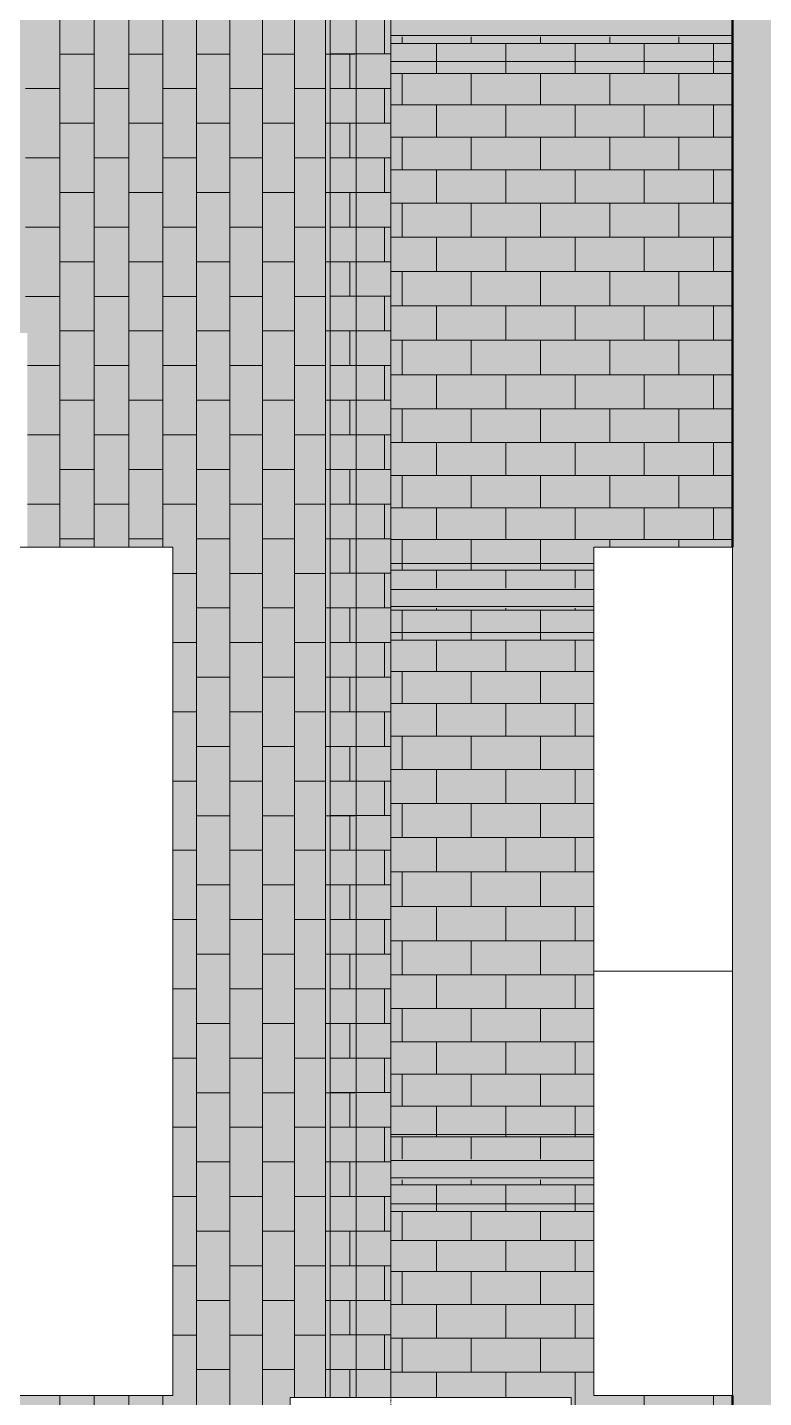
# Model space of a CAD drawing. Header units: inches. Extents: x -956 to 966, y -1111 to 895.
# Drawn here: x -386.8 to -301.7, y -525.6 to -367.3 of the extents above; entities that cross this region are included whole.
import ezdxf

# ---------------------------------------------------------------- set-up
doc = ezdxf.new("R2010")
doc.units = ezdxf.units.IN
doc.header["$MEASUREMENT"] = 0
doc.linetypes.add('Grid Line 1_4_', pattern=[0.4375, 0.25, -0.0625, 0.0625, -0.0625])
for name, color, linetype, lineweight in [('A-CLNG', 13, 'Continuous', 13), ('A-CLNG-PATT', 13, 'Continuous', 13), ('A-WALL-PATT', 111, 'Continuous', 13), ('I-FURN', 30, 'Continuous', 9), ('I-WALL', 2, 'Continuous', 13), ('S-GRID', 1, 'Continuous', 9)]:
    doc.layers.add(name, color=color, linetype=linetype, lineweight=lineweight)

# ---------------------------------------------------------------- blocks, each defined once
blk = doc.blocks.new('FP_1_25-7TH FLOOR TELECOM OVERHEAD ROUTING PLAN')
at = {"layer": 'A-CLNG-PATT', "color": 50}
for p, q in [((-383.09, -243.37), (-383.09, -427.37)), ((-379.11, -243.37), (-379.11, -427.37)), ((-375.13, -243.37), (-375.13, -427.37)), ((-371.19, -243.37), (-371.19, -427.37)), ((-367.28, -243.37), (-367.28, -536.62)), ((-363.43, -243.37), (-363.43, -536.62)), ((-359.65, -243.37), (-359.65, -536.62)), ((-355.96, -243.37), (-355.96, -525.62)), ((-352.38, -243.37), (-352.38, -525.62)), ((-379.11, -370.39), (-383.09, -370.39)), ((-371.19, -370.39), (-375.13, -370.39)), ((-363.43, -370.39), (-367.28, -370.39)), ((-355.96, -370.39), (-359.65, -370.39)), ((-351.82, -370.39), (-352.38, -370.39)), ((-348.97, -370.39), (-351.82, -370.39)), ((-383.09, -374.39), (-387.06, -374.39)), ((-375.13, -374.39), (-379.11, -374.39)), ((-367.28, -374.39), (-371.19, -374.39)), ((-359.65, -374.39), (-363.43, -374.39)), ((-352.38, -374.39), (-355.96, -374.39)), ((-379.11, -378.39), (-383.09, -378.39)), ((-371.19, -378.39), (-375.13, -378.39)), ((-363.43, -378.39), (-367.28, -378.39)), ((-355.96, -378.39), (-359.65, -378.39)), ((-351.82, -378.39), (-352.38, -378.39)), ((-348.97, -378.39), (-351.82, -378.39)), ((-383.09, -382.39), (-387.06, -382.39)), ((-375.13, -382.39), (-379.11, -382.39)), ((-367.28, -382.39), (-371.19, -382.39)), ((-359.65, -382.39), (-363.43, -382.39)), ((-352.38, -382.39), (-355.96, -382.39)), ((-379.11, -386.39), (-383.09, -386.39)), ((-371.19, -386.39), (-375.13, -386.39)), ((-363.43, -386.39), (-367.28, -386.39)), ((-355.96, -386.39), (-359.65, -386.39)), ((-351.82, -386.39), (-352.38, -386.39)), ((-348.97, -386.39), (-351.82, -386.39)), ((-383.09, -390.39), (-387.06, -390.39)), ((-375.13, -390.39), (-379.11, -390.39)), ((-367.28, -390.39), (-371.19, -390.39)), ((-359.65, -390.39), (-363.43, -390.39)), ((-352.38, -390.39), (-355.96, -390.39)), ((-379.11, -394.39), (-383.09, -394.39)), ((-371.19, -394.39), (-375.13, -394.39)), ((-363.43, -394.39), (-367.28, -394.39)), ((-355.96, -394.39), (-359.65, -394.39)), ((-351.82, -394.39), (-352.38, -394.39)), ((-348.97, -394.39), (-351.82, -394.39)), ((-383.09, -398.39), (-387.06, -398.39)), ((-375.13, -398.39), (-379.11, -398.39)), ((-367.28, -398.39), (-371.19, -398.39)), ((-359.65, -398.39), (-363.43, -398.39)), ((-352.38, -398.39), (-355.96, -398.39)), ((-379.11, -402.39), (-383.09, -402.39)), ((-371.19, -402.39), (-375.13, -402.39)), ((-363.43, -402.39), (-367.28, -402.39)), ((-355.96, -402.39), (-359.65, -402.39)), ((-351.82, -402.39), (-352.38, -402.39)), ((-348.97, -402.39), (-351.82, -402.39)), ((-383.09, -406.39), (-386.84, -406.39)), ((-375.13, -406.39), (-379.11, -406.39)), ((-367.28, -406.39), (-371.19, -406.39)), ((-359.65, -406.39), (-363.43, -406.39)), ((-352.38, -406.39), (-355.96, -406.39)), ((-379.11, -410.39), (-383.09, -410.39)), ((-371.19, -410.39), (-375.13, -410.39)), ((-363.43, -410.39), (-367.28, -410.39)), ((-355.96, -410.39), (-359.65, -410.39)), ((-351.82, -410.39), (-352.38, -410.39)), ((-348.97, -410.39), (-351.82, -410.39)), ((-383.09, -414.39), (-386.84, -414.39)), ((-375.13, -414.39), (-379.11, -414.39)), ((-367.28, -414.39), (-371.19, -414.39)), ((-359.65, -414.39), (-363.43, -414.39)), ((-352.38, -414.39), (-355.96, -414.39)), ((-379.11, -418.39), (-383.09, -418.39)), ((-371.19, -418.39), (-375.13, -418.39)), ((-363.43, -418.39), (-367.28, -418.39)), ((-355.96, -418.39), (-359.65, -418.39)), ((-351.82, -418.39), (-352.38, -418.39)), ((-348.97, -418.39), (-351.82, -418.39)), ((-383.09, -422.39), (-386.84, -422.39)), ((-375.13, -422.39), (-379.11, -422.39)), ((-367.28, -422.39), (-371.19, -422.39)), ((-359.65, -422.39), (-363.43, -422.39)), ((-352.38, -422.39), (-355.96, -422.39)), ((-379.11, -426.39), (-383.09, -426.39)), ((-371.19, -426.39), (-375.13, -426.39)), ((-363.43, -426.39), (-367.28, -426.39)), ((-355.96, -426.39), (-359.65, -426.39)), ((-351.82, -426.39), (-352.38, -426.39)), ((-348.97, -426.39), (-351.82, -426.39)), ((-367.28, -430.39), (-370.04, -430.39)), ((-359.65, -430.39), (-363.43, -430.39)), ((-352.38, -430.39), (-355.96, -430.39)), ((-363.43, -434.39), (-367.28, -434.39)), ((-355.96, -434.39), (-359.65, -434.39)), ((-351.82, -434.39), (-352.38, -434.39)), ((-348.97, -434.39), (-351.82, -434.39)), ((-367.28, -438.39), (-370.04, -438.39)), ((-359.65, -438.39), (-363.43, -438.39)), ((-352.38, -438.39), (-355.96, -438.39)), ((-363.43, -442.39), (-367.28, -442.39)), ((-355.96, -442.39), (-359.65, -442.39)), ((-351.82, -442.39), (-352.38, -442.39)), ((-348.97, -442.39), (-351.82, -442.39)), ((-367.28, -446.39), (-370.04, -446.39)), ((-359.65, -446.39), (-363.43, -446.39)), ((-352.38, -446.39), (-355.96, -446.39)), ((-363.43, -450.39), (-367.28, -450.39)), ((-355.96, -450.39), (-359.65, -450.39)), ((-351.82, -450.39), (-352.38, -450.39)), ((-348.97, -450.39), (-351.82, -450.39)), ((-367.28, -454.39), (-370.04, -454.39)), ((-359.65, -454.39), (-363.43, -454.39)), ((-352.38, -454.39), (-355.96, -454.39)), ((-363.43, -458.39), (-367.28, -458.39)), ((-355.96, -458.39), (-359.65, -458.39)), ((-351.82, -458.39), (-352.38, -458.39)), ((-348.97, -458.39), (-351.82, -458.39)), ((-367.28, -462.39), (-370.04, -462.39)), ((-359.65, -462.39), (-363.43, -462.39)), ((-352.38, -462.39), (-355.96, -462.39)), ((-363.43, -466.39), (-367.28, -466.39)), ((-355.96, -466.39), (-359.65, -466.39)), ((-351.82, -466.39), (-352.38, -466.39)), ((-348.97, -466.39), (-351.82, -466.39)), ((-367.28, -470.39), (-370.04, -470.39)), ((-359.65, -470.39), (-363.43, -470.39)), ((-352.38, -470.39), (-355.96, -470.39)), ((-363.43, -474.39), (-367.28, -474.39)), ((-355.96, -474.39), (-359.65, -474.39)), ((-351.82, -474.39), (-352.38, -474.39)), ((-348.97, -474.39), (-351.82, -474.39)), ((-367.28, -478.39), (-370.04, -478.39)), ((-359.65, -478.39), (-363.43, -478.39)), ((-352.38, -478.39), (-355.96, -478.39)), ((-363.43, -482.39), (-367.28, -482.39)), ((-355.96, -482.39), (-359.65, -482.39)), ((-351.82, -482.39), (-352.38, -482.39)), ((-348.97, -482.39), (-351.82, -482.39)), ((-367.28, -486.39), (-370.04, -486.39)), ((-359.65, -486.39), (-363.43, -486.39)), ((-352.38, -486.39), (-355.96, -486.39)), ((-363.43, -490.39), (-367.28, -490.39)), ((-355.96, -490.39), (-359.65, -490.39)), ((-351.82, -490.39), (-352.38, -490.39)), ((-348.97, -490.39), (-351.82, -490.39)), ((-367.28, -494.39), (-370.04, -494.39)), ((-359.65, -494.39), (-363.43, -494.39)), ((-352.38, -494.39), (-355.96, -494.39)), ((-363.43, -498.39), (-367.28, -498.39)), ((-355.96, -498.39), (-359.65, -498.39)), ((-351.82, -498.39), (-352.38, -498.39)), ((-348.97, -498.39), (-351.82, -498.39)), ((-367.28, -502.39), (-370.04, -502.39)), ((-359.65, -502.39), (-363.43, -502.39)), ((-352.38, -502.39), (-355.96, -502.39)), ((-363.43, -506.39), (-367.28, -506.39)), ((-355.96, -506.39), (-359.65, -506.39)), ((-351.82, -506.39), (-352.38, -506.39)), ((-348.97, -506.39), (-351.82, -506.39)), ((-367.28, -510.39), (-370.04, -510.39)), ((-359.65, -510.39), (-363.43, -510.39)), ((-352.38, -510.39), (-355.96, -510.39)), ((-363.43, -514.39), (-367.28, -514.39)), ((-355.96, -514.39), (-359.65, -514.39)), ((-351.82, -514.39), (-352.38, -514.39)), ((-348.97, -514.39), (-351.82, -514.39)), ((-367.28, -518.39), (-370.04, -518.39)), ((-359.65, -518.39), (-363.43, -518.39)), ((-352.38, -518.39), (-355.96, -518.39)), ((-363.43, -522.39), (-367.28, -522.39)), ((-355.96, -522.39), (-359.65, -522.39)), ((-351.82, -522.39), (-352.38, -522.39)), ((-348.97, -522.39), (-351.82, -522.39)), ((-383.09, -525.37), (-383.09, -536.62)), ((-379.11, -525.37), (-379.11, -536.62)), ((-375.13, -525.37), (-375.13, -536.62)), ((-371.19, -525.37), (-371.19, -536.62))]:
    blk.add_line(p, q, dxfattribs=at)
blk = doc.blocks.new('7th Floor Vault - 7th Floor Vault-2429340-7TH FLOOR TELECOM OVERHEAD ROUTING PLAN')
at = {"layer": 'A-CLNG-PATT'}
h = blk.add_hatch(dxfattribs=at)
h.set_pattern_fill('FP1_23', color=253, style=0, pattern_type=2)
h.set_pattern_definition([(0, (-205.549, -146.389), (0, -4), []), (270, (-205.549, -146.389), (-4, -4), [4, -4])])
h.paths.add_polyline_path([(-351.82, -536.62), (-349.48, -536.62), (-349.48, -529.87), (-351.82, -529.87)], flags=0)
h.paths.add_polyline_path([(-344.82, -525.62), (-344.82, -243.37), (-351.82, -243.37), (-351.82, -525.62), (-349.48, -525.62)], flags=0)
h.paths.add_polyline_path([(-351.82, -241.12), (-344.82, -241.12), (-344.82, -239.24), (-351.82, -239.24)], flags=0)
at = {"layer": 'A-CLNG', "color": 10, "lineweight": 9}
for p, q in [((-351.82, -525.62), (-351.82, -243.37)), ((-351.82, -525.62), (-351.82, -243.37)), ((-348.82, -243.37), (-348.82, -525.62)), ((-344.82, -525.62), (-344.82, -243.37)), ((-344.82, -368.24), (-344.82, -366.24)), ((-344.82, -371.24), (-344.82, -368.24)), ((-344.82, -429.24), (-344.82, -371.24)), ((-344.82, -432.24), (-344.82, -429.24)), ((-344.82, -434.24), (-344.82, -432.24)), ((-344.82, -437.24), (-344.82, -434.24)), ((-344.82, -495.24), (-344.82, -437.24)), ((-344.82, -498.24), (-344.82, -495.24)), ((-344.82, -500.24), (-344.82, -498.24)), ((-344.82, -503.24), (-344.82, -500.24)), ((-344.82, -525.62), (-344.82, -503.24))]:
    blk.add_line(p, q, dxfattribs=at)
blk.add_blockref('FP_1_25-7TH FLOOR TELECOM OVERHEAD ROUTING PLAN', (0, 0), dxfattribs=at)
blk = doc.blocks.new('FP_1_42-7TH FLOOR TELECOM OVERHEAD ROUTING PLAN')
at = {"layer": 'A-CLNG-PATT', "color": 50}
for p, q in [((-343.53, -368.4), (-343.53, -369.17)), ((-335.53, -368.4), (-335.53, -369.17)), ((-327.53, -368.4), (-327.53, -369.17)), ((-319.53, -368.4), (-319.53, -369.17)), ((-311.53, -368.4), (-311.53, -369.17)), ((-344.82, -369.17), (-305.35, -369.17)), ((-339.53, -369.17), (-339.53, -371.24)), ((-331.53, -369.17), (-331.53, -371.24)), ((-323.53, -369.17), (-323.53, -371.24)), ((-315.53, -369.17), (-315.53, -371.24)), ((-307.53, -369.17), (-307.53, -371.24)), ((-339.53, -371.24), (-339.53, -372.66)), ((-331.53, -371.24), (-331.53, -372.66)), ((-323.53, -371.24), (-323.53, -372.66)), ((-315.53, -371.24), (-315.53, -372.66)), ((-307.53, -371.24), (-307.53, -372.66)), ((-344.82, -372.66), (-305.35, -372.66)), ((-343.53, -372.66), (-343.53, -376.27)), ((-335.53, -372.66), (-335.53, -376.27)), ((-327.53, -372.66), (-327.53, -376.27)), ((-319.53, -372.66), (-319.53, -376.27)), ((-311.53, -372.66), (-311.53, -376.27)), ((-344.82, -376.27), (-305.35, -376.27)), ((-339.53, -376.27), (-339.53, -379.98)), ((-331.53, -376.27), (-331.53, -379.98)), ((-323.53, -376.27), (-323.53, -379.98)), ((-315.53, -376.27), (-315.53, -379.98)), ((-307.53, -376.27), (-307.53, -379.98)), ((-344.82, -379.98), (-305.35, -379.98)), ((-343.53, -379.98), (-343.53, -383.78)), ((-335.53, -379.98), (-335.53, -383.78)), ((-327.53, -379.98), (-327.53, -383.78)), ((-319.53, -379.98), (-319.53, -383.78)), ((-311.53, -379.98), (-311.53, -383.78)), ((-344.82, -383.78), (-305.35, -383.78)), ((-339.53, -383.78), (-339.53, -387.64)), ((-331.53, -383.78), (-331.53, -387.64)), ((-323.53, -383.78), (-323.53, -387.64)), ((-315.53, -383.78), (-315.53, -387.64)), ((-307.53, -383.78), (-307.53, -387.64)), ((-344.82, -387.64), (-305.35, -387.64)), ((-343.53, -387.64), (-343.53, -391.56)), ((-335.53, -387.64), (-335.53, -391.56)), ((-327.53, -387.64), (-327.53, -391.56)), ((-319.53, -387.64), (-319.53, -391.56)), ((-311.53, -387.64), (-311.53, -391.56)), ((-344.82, -391.56), (-305.35, -391.56)), ((-339.53, -391.56), (-339.53, -395.52)), ((-331.53, -391.56), (-331.53, -395.52)), ((-323.53, -391.56), (-323.53, -395.52)), ((-315.53, -391.56), (-315.53, -395.52)), ((-307.53, -391.56), (-307.53, -395.52)), ((-344.82, -395.52), (-305.35, -395.52)), ((-343.53, -395.52), (-343.53, -399.5)), ((-335.53, -395.52), (-335.53, -399.5)), ((-327.53, -395.52), (-327.53, -399.5)), ((-319.53, -395.52), (-319.53, -399.5)), ((-311.53, -395.52), (-311.53, -399.5)), ((-344.82, -399.5), (-305.35, -399.5)), ((-339.53, -399.5), (-339.53, -403.47)), ((-331.53, -399.5), (-331.53, -403.47)), ((-323.53, -399.5), (-323.53, -403.47)), ((-315.53, -399.5), (-315.53, -403.47)), ((-307.53, -399.5), (-307.53, -403.47)), ((-344.82, -403.47), (-305.35, -403.47)), ((-343.53, -403.47), (-343.53, -407.44)), ((-335.53, -403.47), (-335.53, -407.44)), ((-327.53, -403.47), (-327.53, -407.44)), ((-319.53, -403.47), (-319.53, -407.44)), ((-311.53, -403.47), (-311.53, -407.44)), ((-344.82, -407.44), (-305.35, -407.44)), ((-339.53, -407.44), (-339.53, -411.38)), ((-331.53, -407.44), (-331.53, -411.38)), ((-323.53, -407.44), (-323.53, -411.38)), ((-315.53, -407.44), (-315.53, -411.38)), ((-307.53, -407.44), (-307.53, -411.38)), ((-344.82, -411.38), (-305.35, -411.38)), ((-343.53, -411.38), (-343.53, -415.26)), ((-335.53, -411.38), (-335.53, -415.26)), ((-327.53, -411.38), (-327.53, -415.26)), ((-319.53, -411.38), (-319.53, -415.26)), ((-311.53, -411.38), (-311.53, -415.26)), ((-344.82, -415.26), (-305.35, -415.26)), ((-339.53, -415.26), (-339.53, -419.09)), ((-331.53, -415.26), (-331.53, -419.09)), ((-323.53, -415.26), (-323.53, -419.09)), ((-315.53, -415.26), (-315.53, -419.09)), ((-307.53, -415.26), (-307.53, -419.09)), ((-344.82, -419.09), (-305.35, -419.09)), ((-343.53, -419.09), (-343.53, -422.83)), ((-335.53, -419.09), (-335.53, -422.83)), ((-327.53, -419.09), (-327.53, -422.83)), ((-319.53, -419.09), (-319.53, -422.83)), ((-311.53, -419.09), (-311.53, -422.83)), ((-344.82, -422.83), (-305.35, -422.83)), ((-339.53, -422.83), (-339.53, -426.48)), ((-331.53, -422.83), (-331.53, -426.48)), ((-323.53, -422.83), (-323.53, -426.48)), ((-315.53, -422.83), (-315.53, -426.48)), ((-307.53, -422.83), (-307.53, -426.48)), ((-344.82, -426.48), (-305.35, -426.48)), ((-343.53, -426.48), (-343.53, -429.24)), ((-335.53, -426.48), (-335.53, -429.24)), ((-327.53, -426.48), (-327.53, -429.24)), ((-319.53, -426.48), (-319.53, -427.37)), ((-311.53, -426.48), (-311.53, -427.37)), ((-344.82, -430.02), (-321.35, -430.02)), ((-343.53, -429.24), (-343.53, -430.02)), ((-339.53, -430.02), (-339.53, -432.09)), ((-335.53, -429.24), (-335.53, -430.02)), ((-331.53, -430.02), (-331.53, -432.09)), ((-327.53, -429.24), (-327.53, -430.02)), ((-323.53, -430.02), (-323.53, -432.09))]:
    blk.add_line(p, q, dxfattribs=at)
blk = doc.blocks.new('FP_1_43-7TH FLOOR TELECOM OVERHEAD ROUTING PLAN')
at = {"layer": 'A-CLNG-PATT', "color": 50}
for p, q in [((-344.82, -434.66), (-321.35, -434.66)), ((-343.53, -434.66), (-343.53, -437.24)), ((-339.53, -434.4), (-339.53, -434.66)), ((-335.53, -434.66), (-335.53, -437.24)), ((-331.53, -434.4), (-331.53, -434.66)), ((-327.53, -434.66), (-327.53, -437.24)), ((-323.53, -434.4), (-323.53, -434.66)), ((-344.82, -438.13), (-321.35, -438.13)), ((-343.53, -437.24), (-343.53, -438.13)), ((-339.53, -438.13), (-339.53, -441.72)), ((-335.53, -437.24), (-335.53, -438.13)), ((-331.53, -438.13), (-331.53, -441.72)), ((-327.53, -437.24), (-327.53, -438.13)), ((-323.53, -438.13), (-323.53, -441.72)), ((-344.82, -441.72), (-321.35, -441.72)), ((-343.53, -441.72), (-343.53, -445.42)), ((-335.53, -441.72), (-335.53, -445.42)), ((-327.53, -441.72), (-327.53, -445.42)), ((-344.82, -445.42), (-321.35, -445.42)), ((-339.53, -445.42), (-339.53, -449.2)), ((-331.53, -445.42), (-331.53, -449.2)), ((-323.53, -445.42), (-323.53, -449.2)), ((-344.82, -449.2), (-321.35, -449.2)), ((-343.53, -449.2), (-343.53, -453.06)), ((-335.53, -449.2), (-335.53, -453.06)), ((-327.53, -449.2), (-327.53, -453.06)), ((-344.82, -453.06), (-321.35, -453.06)), ((-339.53, -453.06), (-339.53, -456.97)), ((-331.53, -453.06), (-331.53, -456.97)), ((-323.53, -453.06), (-323.53, -456.97)), ((-344.82, -456.97), (-321.35, -456.97)), ((-343.53, -456.97), (-343.53, -460.92)), ((-335.53, -456.97), (-335.53, -460.92)), ((-327.53, -456.97), (-327.53, -460.92)), ((-344.82, -460.92), (-321.35, -460.92)), ((-339.53, -460.92), (-339.53, -464.89)), ((-331.53, -460.92), (-331.53, -464.89)), ((-323.53, -460.92), (-323.53, -464.89)), ((-344.82, -464.89), (-321.35, -464.89)), ((-343.53, -464.89), (-343.53, -468.87)), ((-335.53, -464.89), (-335.53, -468.87)), ((-327.53, -464.89), (-327.53, -468.87)), ((-344.82, -468.87), (-321.35, -468.87)), ((-339.53, -468.87), (-339.53, -472.84)), ((-331.53, -468.87), (-331.53, -472.84)), ((-323.53, -468.87), (-323.53, -472.84)), ((-344.82, -472.84), (-321.35, -472.84)), ((-343.53, -472.84), (-343.53, -476.78)), ((-335.53, -472.84), (-335.53, -476.78)), ((-327.53, -472.84), (-327.53, -476.78)), ((-344.82, -476.78), (-321.35, -476.78)), ((-339.53, -476.78), (-339.53, -480.68)), ((-331.53, -476.78), (-331.53, -480.68)), ((-323.53, -476.78), (-323.53, -480.68)), ((-344.82, -480.68), (-321.35, -480.68)), ((-343.53, -480.68), (-343.53, -484.52)), ((-335.53, -480.68), (-335.53, -484.52)), ((-327.53, -480.68), (-327.53, -484.52)), ((-344.82, -484.52), (-321.35, -484.52)), ((-339.53, -484.52), (-339.53, -488.27)), ((-331.53, -484.52), (-331.53, -488.27)), ((-323.53, -484.52), (-323.53, -488.27)), ((-344.82, -488.27), (-321.35, -488.27)), ((-343.53, -488.27), (-343.53, -491.94)), ((-335.53, -488.27), (-335.53, -491.94)), ((-327.53, -488.27), (-327.53, -491.94)), ((-344.82, -491.94), (-321.35, -491.94)), ((-339.53, -491.94), (-339.53, -495.24)), ((-331.53, -491.94), (-331.53, -495.24)), ((-323.53, -491.94), (-323.53, -495.24)), ((-339.53, -495.24), (-339.53, -495.49)), ((-331.53, -495.24), (-331.53, -495.49)), ((-323.53, -495.24), (-323.53, -495.49)), ((-344.82, -495.49), (-321.35, -495.49)), ((-343.53, -495.49), (-343.53, -498.09)), ((-335.53, -495.49), (-335.53, -498.09)), ((-327.53, -495.49), (-327.53, -498.09))]:
    blk.add_line(p, q, dxfattribs=at)
blk = doc.blocks.new('FP_1_44-7TH FLOOR TELECOM OVERHEAD ROUTING PLAN')
at = {"layer": 'A-CLNG-PATT', "color": 50}
for p, q in [((-344.82, -501.04), (-321.35, -501.04)), ((-343.53, -500.45), (-343.53, -501.04)), ((-339.53, -501.04), (-339.53, -502.54)), ((-335.53, -500.45), (-335.53, -501.04)), ((-331.53, -501.04), (-331.53, -502.54)), ((-327.53, -500.45), (-327.53, -501.04)), ((-323.53, -501.04), (-323.53, -502.54)), ((-339.53, -502.54), (-339.53, -503.24)), ((-339.53, -503.24), (-339.53, -504.11)), ((-331.53, -502.54), (-331.53, -503.24)), ((-331.53, -503.24), (-331.53, -504.11)), ((-323.53, -502.54), (-323.53, -503.24)), ((-323.53, -503.24), (-323.53, -504.11)), ((-344.82, -504.11), (-321.35, -504.11)), ((-343.53, -504.11), (-343.53, -505.76)), ((-335.53, -504.11), (-335.53, -505.76)), ((-327.53, -504.11), (-327.53, -505.76)), ((-343.53, -505.76), (-343.53, -507.47)), ((-335.53, -505.76), (-335.53, -507.47)), ((-327.53, -505.76), (-327.53, -507.47)), ((-344.82, -507.47), (-321.35, -507.47)), ((-339.53, -507.47), (-339.53, -509.25)), ((-331.53, -507.47), (-331.53, -509.25)), ((-323.53, -507.47), (-323.53, -509.25)), ((-339.53, -509.25), (-339.53, -511.07)), ((-331.53, -509.25), (-331.53, -511.07)), ((-323.53, -509.25), (-323.53, -511.07)), ((-344.82, -511.07), (-321.35, -511.07)), ((-343.53, -511.07), (-343.53, -512.94)), ((-335.53, -511.07), (-335.53, -512.94)), ((-327.53, -511.07), (-327.53, -512.94)), ((-343.53, -512.94), (-343.53, -514.85)), ((-335.53, -512.94), (-335.53, -514.85)), ((-327.53, -512.94), (-327.53, -514.85)), ((-344.82, -514.85), (-321.35, -514.85)), ((-339.53, -514.85), (-339.53, -516.79)), ((-331.53, -514.85), (-331.53, -516.79)), ((-323.53, -514.85), (-323.53, -516.79)), ((-339.53, -516.79), (-339.53, -518.75)), ((-331.53, -516.79), (-331.53, -518.75)), ((-323.53, -516.79), (-323.53, -518.75)), ((-344.82, -518.75), (-321.35, -518.75)), ((-343.53, -518.75), (-343.53, -520.72)), ((-335.53, -518.75), (-335.53, -520.72)), ((-327.53, -518.75), (-327.53, -520.72)), ((-343.53, -520.72), (-343.53, -522.7)), ((-335.53, -520.72), (-335.53, -522.7)), ((-327.53, -520.72), (-327.53, -522.7)), ((-344.82, -522.7), (-321.35, -522.7)), ((-339.53, -522.7), (-339.53, -524.68)), ((-331.53, -522.7), (-331.53, -524.68)), ((-323.53, -522.7), (-323.53, -524.68)), ((-339.53, -524.68), (-339.53, -525.62)), ((-331.53, -524.68), (-331.53, -525.62)), ((-323.53, -524.68), (-323.53, -526.65)), ((-315.53, -525.37), (-315.53, -526.65)), ((-307.53, -525.37), (-307.53, -526.65))]:
    blk.add_line(p, q, dxfattribs=at)
blk = doc.blocks.new('7th Floor Vault1 - 7th Floor Vault-3159684-7TH FLOOR TELECOM OVERHEAD ROUTING PLAN')
at = {"layer": 'A-CLNG', "color": 10, "lineweight": 9}
for p, q in [((-344.82, -363.24), (-344.82, -371.24)), ((-344.82, -368.24), (-344.82, -366.24)), ((-344.82, -371.24), (-344.82, -368.24)), ((-344.82, -368.24), (-344.82, -371.22)), ((-344.82, -371.24), (-344.82, -368.24)), ((-305.35, -368.24), (-344.82, -368.24)), ((-344.82, -371.22), (-344.82, -429.27)), ((-344.82, -429.24), (-344.82, -371.24)), ((-305.35, -371.24), (-344.82, -371.24)), ((-305.35, -371.24), (-344.82, -371.24)), ((-344.82, -432.24), (-344.82, -429.24)), ((-344.82, -429.24), (-344.82, -437.24)), ((-344.82, -432.24), (-344.82, -429.24)), ((-321.35, -429.24), (-344.82, -429.24)), ((-321.35, -429.24), (-344.82, -429.24)), ((-344.82, -429.27), (-344.82, -432.24)), ((-344.82, -434.24), (-344.82, -432.24)), ((-321.35, -432.24), (-344.82, -432.24)), ((-344.82, -437.24), (-344.82, -434.24)), ((-344.82, -434.24), (-344.82, -437.22)), ((-344.82, -437.24), (-344.82, -434.24)), ((-321.35, -434.24), (-344.82, -434.24)), ((-344.82, -437.22), (-344.82, -495.27)), ((-344.82, -495.24), (-344.82, -437.24)), ((-321.35, -437.24), (-344.82, -437.24)), ((-321.35, -437.24), (-344.82, -437.24)), ((-344.82, -498.24), (-344.82, -495.24)), ((-344.82, -495.24), (-344.82, -503.24)), ((-344.82, -498.24), (-344.82, -495.24)), ((-321.35, -495.24), (-344.82, -495.24)), ((-321.35, -495.24), (-344.82, -495.24)), ((-344.82, -495.27), (-344.82, -498.24)), ((-344.82, -500.24), (-344.82, -498.24)), ((-321.35, -498.24), (-344.82, -498.24)), ((-344.82, -503.24), (-344.82, -500.24)), ((-344.82, -500.24), (-344.82, -503.24)), ((-344.82, -503.24), (-344.82, -500.24)), ((-321.35, -500.24), (-344.82, -500.24)), ((-344.82, -503.24), (-344.82, -525.62)), ((-344.82, -525.62), (-344.82, -503.24)), ((-321.35, -503.24), (-344.82, -503.24)), ((-321.35, -503.24), (-344.82, -503.24))]:
    blk.add_line(p, q, dxfattribs=at)
at = {"layer": 'A-CLNG', "color": 9, "lineweight": 9}
for name in ['FP_1_42-7TH FLOOR TELECOM OVERHEAD ROUTING PLAN', 'FP_1_43-7TH FLOOR TELECOM OVERHEAD ROUTING PLAN', 'FP_1_44-7TH FLOOR TELECOM OVERHEAD ROUTING PLAN']:
    blk.add_blockref(name, (0, 0), dxfattribs=at)
blk = doc.blocks.new('Shelving - 98_ x 32_ x 92_-2607165-7TH FLOOR TELECOM OVERHEAD ROUTING PLAN')
at = {"layer": 'I-FURN', "color": 9}
for p, q in [((49, 4), (-49, 4)), ((-49, 4), (-49, -28)), ((49, -28), (49, 4)), ((-49, -28), (49, -28))]:
    blk.add_line(p, q, dxfattribs=at)
blk = doc.blocks.new('Shelving - 48_ x 16_ x 96_-3257954-7TH FLOOR TELECOM OVERHEAD ROUTING PLAN')
at = {"layer": 'I-FURN', "color": 9}
for p, q in [((24.5, -4), (-24.5, -4)), ((-24.5, -4), (-24.5, -20)), ((24.5, -20), (24.5, -4)), ((-24.5, -20), (24.5, -20))]:
    blk.add_line(p, q, dxfattribs=at)

msp = doc.modelspace()

# ---------------------------------------------------------------- hatches: boundary and pattern name
at = {"layer": 'A-CLNG-PATT'}
h = msp.add_hatch(dxfattribs=at)
h.set_pattern_fill('FP1_12', color=253, style=0, pattern_type=2)
h.set_pattern_definition([(0, (0, 0), (30.72, 7.68), [1.267, -21.773, 1.267, -21.773, -122.88]), (0, (0, 0), (30.72, 7.68), [-46.08, 1.267, -44.813, 1.267, -21.773, -53.76]), (0, (0, 0), (30.72, 7.68), [-115.2, 1.267, -14.093, 1.267, -37.133]), (120, (11.52, 3.84), (-22.011075, 22.7643), [1.267, -21.773, 1.267, -21.773, -122.88]), (120, (11.52, 3.84), (-22.011075, 22.7643), [-46.08, 1.267, -44.813, 1.267, -21.773, -53.76]), (120, (11.52, 3.84), (-22.011075, 22.7643), [-115.2, 1.267, -14.093, 1.267, -37.133]), (240, (15.36, 19.2), (-8.708925, -30.4443), [1.267, -21.773, 1.267, -21.773, -122.88]), (240, (15.36, 19.2), (-8.708925, -30.4443), [-46.08, 1.267, -44.813, 1.267, -21.773, -53.76]), (240, (15.36, 19.2), (-8.708925, -30.4443), [-115.2, 1.267, -14.093, 1.267, -37.133])])
h.paths.add_polyline_path([(-294.34, -537.62), (-227.98, -537.62), (-227.98, -527.62), (-219.98, -527.62), (-219.98, -509.12), (-210.98, -509.12), (-210.98, -364.18), (-211.98, -364.18), (-211.98, -243.37), (-299.98, -243.37), (-299.98, -537.62)], flags=0)
h.paths.add_polyline_path([(-606.23, -537.62), (-602.07, -537.62), (-602.07, -532.87), (-606.23, -532.87), (-606.23, -535.37)], flags=0)
h.paths.add_polyline_path([(-561.64, -537.62), (-356.48, -537.62), (-356.48, -525.62), (-323.98, -525.62), (-323.98, -537.62), (-305.35, -537.62), (-305.35, -525.37), (-321.35, -525.37), (-321.35, -427.37), (-305.35, -427.37), (-305.35, -243.37), (-386.84, -243.37), (-386.84, -318.61), (-390.84, -318.61), (-390.84, -243.37), (-496.9, -243.37), (-496.9, -318.61), (-500.9, -318.61), (-500.9, -243.37), (-562.04, -243.37), (-562.04, -427.37), (-500.9, -427.37), (-500.9, -402.61), (-496.9, -402.61), (-496.9, -427.37), (-390.84, -427.37), (-390.84, -402.61), (-386.84, -402.61), (-386.84, -427.37), (-370.04, -427.37), (-370.04, -525.37), (-578.04, -525.37), (-578.04, -243.37), (-578.35, -243.37), (-578.35, -528.62), (-563.48, -528.62), (-563.48, -537.62)], flags=0)
h.paths.add_polyline_path([(-567.73, -537.62), (-567.73, -532.87), (-578.07, -532.87), (-578.07, -537.62), (-572.48, -537.62)], flags=0)
h.paths.add_polyline_path([(-352.23, -537.62), (-349.48, -537.62), (-349.48, -529.87), (-352.23, -529.87), (-352.23, -536.61)], flags=0)
h.paths.add_polyline_path([(-680.44, -535.37), (-610.48, -535.37), (-610.48, -528.62), (-583.23, -528.62), (-583.23, -526.62), (-662.91, -526.62), (-662.91, -498.61), (-665.8, -498.61), (-665.8, -402.61), (-661.8, -402.61), (-661.8, -428.62), (-583.23, -428.62), (-583.23, -422.62), (-598.91, -422.62), (-598.91, -386.62), (-662.91, -386.62), (-662.91, -318.61), (-665.8, -318.61), (-665.8, -243.37), (-666.35, -243.37), (-666.35, -246.62), (-730.35, -246.62), (-730.35, -243.37), (-762.35, -243.37), (-762.35, -246.62), (-771.86, -246.62), (-771.86, -288.62), (-694.91, -288.62), (-694.91, -386.62), (-790.91, -386.62), (-790.91, -288.62), (-775.86, -288.62), (-775.86, -246.62), (-842.35, -246.62), (-842.35, -243.37), (-853.35, -243.37), (-853.35, -535.37), (-710.14, -535.37)], flags=0)
h.paths.add_polyline_path([(-834.85, -526.62), (-850.85, -526.62), (-850.85, -428.62), (-706.85, -428.62), (-706.85, -526.62), (-828.94, -526.62)], flags=0)
h.paths.add_polyline_path([(-255.48, -481.68), (-256.53, -481.54), (-257.51, -481.14), (-258.35, -480.49), (-259, -479.65), (-259.4, -478.67), (-259.54, -477.62), (-259.4, -476.57), (-259, -475.59), (-258.35, -474.75), (-257.51, -474.1), (-256.53, -473.7), (-255.48, -473.56), (-254.43, -473.7), (-253.45, -474.1), (-252.6, -474.75), (-251.96, -475.59), (-251.55, -476.57), (-251.41, -477.62), (-251.55, -478.67), (-251.96, -479.65), (-252.6, -480.49), (-253.45, -481.14), (-254.43, -481.54)], flags=0)
h.paths.add_polyline_path([(-255.48, -421.68), (-256.53, -421.54), (-257.51, -421.14), (-258.35, -420.49), (-259, -419.65), (-259.4, -418.67), (-259.54, -417.62), (-259.4, -416.57), (-259, -415.59), (-258.35, -414.75), (-257.51, -414.1), (-256.53, -413.7), (-255.48, -413.56), (-254.43, -413.7), (-253.45, -414.1), (-252.6, -414.75), (-251.96, -415.59), (-251.55, -416.57), (-251.41, -417.62), (-251.55, -418.67), (-251.96, -419.65), (-252.6, -420.49), (-253.45, -421.14), (-254.43, -421.54)], flags=0)
h.paths.add_polyline_path([(-255.48, -361.68), (-256.53, -361.54), (-257.51, -361.14), (-258.35, -360.49), (-259, -359.65), (-259.4, -358.67), (-259.54, -357.62), (-259.4, -356.57), (-259, -355.59), (-258.35, -354.75), (-257.51, -354.1), (-256.53, -353.7), (-255.48, -353.56), (-254.43, -353.7), (-253.45, -354.1), (-252.6, -354.75), (-251.96, -355.59), (-251.55, -356.57), (-251.41, -357.62), (-251.55, -358.67), (-251.96, -359.65), (-252.6, -360.49), (-253.45, -361.14), (-254.43, -361.54)], flags=0)
h.paths.add_polyline_path([(-255.48, -301.68), (-256.53, -301.54), (-257.51, -301.14), (-258.35, -300.49), (-259, -299.65), (-259.4, -298.67), (-259.54, -297.62), (-259.4, -296.57), (-259, -295.59), (-258.35, -294.75), (-257.51, -294.1), (-256.53, -293.7), (-255.48, -293.56), (-254.43, -293.7), (-253.45, -294.1), (-252.6, -294.75), (-251.96, -295.59), (-251.55, -296.57), (-251.41, -297.62), (-251.55, -298.67), (-251.96, -299.65), (-252.6, -300.49), (-253.45, -301.14), (-254.43, -301.54)], flags=0)
h.paths.add_polyline_path([(-661.8, -288.62), (-598.91, -288.62), (-598.91, -252.62), (-583.23, -252.62), (-583.23, -243.37), (-661.8, -243.37), (-661.8, -282.19)], flags=0)
h.paths.add_polyline_path([(-258.35, -241.12), (-257.53, -241.12), (-258.35, -240.49), (-259, -239.65), (-259.4, -238.67), (-259.54, -237.62), (-259.4, -236.57), (-259, -235.59), (-258.35, -234.75), (-257.51, -234.1), (-256.53, -233.7), (-255.48, -233.56), (-254.43, -233.7), (-253.45, -234.1), (-252.6, -234.75), (-251.96, -235.59), (-251.55, -236.57), (-251.41, -237.62), (-251.55, -238.67), (-251.96, -239.65), (-252.6, -240.49), (-253.42, -241.12), (-211.98, -241.12), (-211.98, -209.62), (-299.98, -209.62), (-299.98, -241.12), (-259, -241.12)], flags=0)
h.paths.add_polyline_path([(-578.35, -241.12), (-578.04, -241.12), (-578.04, -231.37), (-562.04, -231.37), (-562.04, -241.12), (-500.9, -241.12), (-500.9, -222.61), (-496.9, -222.61), (-496.9, -241.12), (-390.84, -241.12), (-390.84, -222.61), (-386.84, -222.61), (-386.84, -241.12), (-305.35, -241.12), (-305.35, -209.62), (-363.1, -209.62), (-363.1, -212.62), (-337.6, -212.62), (-337.6, -238.12), (-363.1, -238.12), (-363.1, -213.62), (-559.1, -213.62), (-559.1, -209.62), (-578.35, -209.62), (-578.35, -235.91)], flags=0)
h.paths.add_polyline_path([(-621.04, -241.12), (-583.23, -241.12), (-583.23, -209.62), (-666.35, -209.62), (-666.35, -241.12), (-665.8, -241.12), (-665.8, -222.61), (-661.8, -222.61), (-661.8, -241.12), (-650.74, -241.12)], flags=0)
h.paths.add_polyline_path([(-842.35, -241.12), (-842.35, -209.62), (-853.35, -209.62), (-853.35, -241.12)], flags=0)
h.paths.add_polyline_path([(-762.35, -241.12), (-730.35, -241.12), (-730.35, -209.62), (-762.35, -209.62), (-762.35, -222.78)], flags=0)
h.paths.add_polyline_path([(-578.35, -207.37), (-559.1, -207.37), (-559.1, -197.62), (-578.35, -197.62), (-578.35, -202.98)], flags=0)
h.paths.add_polyline_path([(-363.1, -207.37), (-305.35, -207.37), (-305.35, -197.62), (-363.1, -197.62), (-363.1, -202.98)], flags=0)
h.paths.add_polyline_path([(-294.34, -207.37), (-211.98, -207.37), (-211.98, -186.24), (-210.98, -186.24), (-210.98, -48.37), (45.27, -48.37), (45.27, -53.62), (99.27, -53.62), (99.27, -48.37), (317.04, -48.37), (317.04, 11.88), (228.2, 11.88), (228.2, 5.39), (224.2, 5.39), (224.2, 11.88), (-11.8, 11.88), (-11.8, 5.39), (-15.8, 5.39), (-15.8, 11.88), (-363.1, 11.88), (-363.1, 37.38), (-340.48, 37.38), (-340.48, 40.38), (-412.8, 40.38), (-412.8, 8.88), (-336.96, 8.84), (-336.96, 6.63), (-412.8, 6.63), (-412.8, 5.39), (-416.8, 5.39), (-416.8, 6.63), (-532.8, 6.63), (-532.8, 5.39), (-536.8, 5.39), (-536.8, 6.63), (-652.8, 6.63), (-652.8, 5.39), (-656.8, 5.39), (-656.8, 6.63), (-772.86, 6.63), (-772.86, 5.39), (-776.86, 5.39), (-776.86, 6.63), (-853.35, 6.63), (-853.35, -192.24), (-838.91, -192.24), (-838.91, -190.24), (-318.91, -190.24), (-318.91, -192.24), (-299.98, -192.24), (-299.98, -207.37)], flags=0)
h.paths.add_polyline_path([(-583.23, -207.37), (-583.23, -197.62), (-666.35, -197.62), (-666.35, -207.37), (-591.34, -207.37)], flags=0)
h.paths.add_polyline_path([(-853.35, -207.37), (-842.35, -207.37), (-842.35, -197.62), (-853.35, -197.62), (-853.35, -202.98)], flags=0)
h.paths.add_polyline_path([(-739.84, -207.37), (-730.35, -207.37), (-730.35, -197.62), (-762.35, -197.62), (-762.35, -207.37)], flags=0)
h.paths.add_polyline_path([(-772.92, -162.61), (-776.8, -162.61), (-776.8, -66.61), (-772.8, -66.61), (-772.8, -162.61)], flags=0)
h.paths.add_polyline_path([(-532.92, -162.61), (-536.8, -162.61), (-536.8, -66.61), (-532.8, -66.61), (-532.8, -162.61)], flags=0)
h.paths.add_polyline_path([(-656.8, -162.61), (-656.8, -66.61), (-652.8, -66.61), (-652.8, -162.61), (-656.67, -162.61)], flags=0)
h.paths.add_polyline_path([(-416.8, -162.61), (-416.8, -66.61), (-412.8, -66.61), (-412.8, -162.61), (-416.67, -162.61)], flags=0)
h.paths.add_polyline_path([(-280.92, -162.61), (-284.8, -162.61), (-284.8, -66.61), (-280.8, -66.61), (-280.8, -162.61), (-280.92, -162.61)], flags=0)
h.paths.add_polyline_path([(-769.54, 8.88), (-656.8, 8.88), (-656.8, 40.38), (-772.86, 40.38), (-772.86, 8.88)], flags=0)
h.paths.add_polyline_path([(-621.04, 8.88), (-536.8, 8.88), (-536.8, 40.38), (-652.8, 40.38), (-652.8, 8.88), (-650.74, 8.88)], flags=0)
h.paths.add_polyline_path([(-776.86, 8.88), (-776.86, 40.38), (-853.35, 40.38), (-853.35, 8.88), (-799.24, 8.88)], flags=0)
h.paths.add_polyline_path([(-416.8, 8.88), (-416.8, 40.38), (-532.8, 40.38), (-532.8, 8.88), (-442.84, 8.88)], flags=0)
h.paths.add_polyline_path([(121.46, 14.13), (224.2, 14.13), (224.2, 35.13), (116.9, 35.13), (116.9, 14.13)], flags=0)
h.paths.add_polyline_path([(62.06, 14.13), (91.4, 14.13), (91.4, 35.13), (-11.8, 35.13), (-11.8, 14.13), (32.36, 14.13)], flags=0)
h.paths.add_polyline_path([(-95.08, 14.13), (-15.8, 14.13), (-15.8, 35.13), (-95.08, 35.13), (-95.08, 27.07), (-124.33, 27.07), (-124.33, 14.13), (-116.14, 14.13)], flags=0)
h.paths.add_polyline_path([(228.2, 14.13), (317.04, 14.13), (317.04, 35.13), (228.2, 35.13), (228.2, 34.65)], flags=0)
h.paths.add_polyline_path([(-335.1, 17.26), (-335.1, 41.51), (-335.6, 41.51), (-335.6, 17.26)], flags=0)
h.paths.add_polyline_path([(94.52, 34.26), (114.65, 34.26), (114.65, 35.13), (93.65, 35.13), (93.65, 34.26)], flags=0)
h.paths.add_polyline_path([(240.26, 37.38), (317.04, 37.38), (317.04, 58.26), (315.04, 58.26), (315.04, 261.88), (228.2, 261.88), (228.2, 173.39), (224.2, 173.39), (224.2, 261.88), (-11.8, 261.88), (-11.8, 173.39), (-15.8, 173.39), (-15.8, 261.88), (-95.08, 261.88), (-95.08, 225.07), (-94.33, 225.05), (-94.33, 126.07), (-95.08, 126.07), (-95.08, 37.38), (-15.8, 37.38), (-15.8, 101.39), (-11.8, 101.39), (-11.8, 37.38), (224.2, 37.38), (224.2, 101.39), (228.2, 101.39), (228.2, 37.38)], flags=0)
h.paths.add_polyline_path([(-412.8, 42.63), (-340.48, 42.63), (-340.48, 256.63), (-412.8, 256.63), (-412.8, 173.39), (-416.8, 173.39), (-416.8, 256.63), (-532.8, 256.63), (-532.8, 173.39), (-536.8, 173.39), (-536.8, 256.63), (-652.8, 256.63), (-652.8, 173.39), (-656.8, 173.39), (-656.8, 256.63), (-772.8, 256.63), (-772.8, 173.39), (-776.8, 173.39), (-776.8, 256.63), (-853.35, 256.63), (-853.35, 42.63), (-776.86, 42.63), (-776.86, 101.39), (-772.86, 101.39), (-772.86, 42.63), (-656.8, 42.63), (-656.8, 101.39), (-652.8, 101.39), (-652.8, 42.63), (-536.8, 42.63), (-536.8, 101.39), (-532.8, 101.39), (-532.8, 42.63), (-416.8, 42.63), (-416.8, 101.39), (-412.8, 101.39), (-412.8, 74.26)], flags=0)
h.paths.add_polyline_path([(108.08, 52.39), (104.2, 52.39), (104.2, 100.39), (108.2, 100.39), (108.2, 52.39)], flags=0)
h.paths.add_polyline_path([(106.61, 173.39), (104.2, 173.39), (104.2, 221.39), (108.2, 221.39), (108.2, 173.39), (108.08, 173.39)], flags=0)
h.paths.add_polyline_path([(-652.8, 258.88), (-536.8, 258.88), (-536.8, 269.39), (-532.8, 269.39), (-532.8, 258.88), (-416.8, 258.88), (-416.8, 269.39), (-412.8, 269.39), (-412.8, 258.88), (-340.48, 258.88), (-340.48, 261.88), (-363.1, 261.88), (-363.1, 287.38), (-340.48, 287.38), (-340.48, 290.38), (-853.35, 290.38), (-853.35, 258.88), (-776.8, 258.88), (-776.8, 269.39), (-772.8, 269.39), (-772.8, 258.88), (-656.8, 258.88), (-656.8, 269.39), (-652.8, 269.39), (-652.8, 269.26)], flags=0)
h.paths.add_polyline_path([(-27.04, 264.13), (-15.8, 264.13), (-15.8, 269.39), (-11.8, 269.39), (-11.8, 264.13), (93.04, 264.13), (93.04, 285.13), (-95.08, 285.13), (-95.08, 264.13), (-48.94, 264.13)], flags=0)
h.paths.add_polyline_path([(315.04, 264.13), (315.04, 285.13), (116.9, 285.13), (116.9, 264.13), (224.2, 264.13), (224.2, 269.39), (228.2, 269.39), (228.2, 264.13), (299.66, 264.13)], flags=0)
h.paths.add_polyline_path([(-55.95, 287.38), (315.04, 287.38), (315.04, 490.26), (317.04, 490.26), (317.04, 506.51), (-95.08, 506.51), (-95.08, 423.07), (-94.33, 423.05), (-94.33, 324.07), (-95.08, 324.07), (-95.08, 287.38), (-56.74, 287.38)], flags=0)
h.paths.add_polyline_path([(-383.44, 292.63), (-340.48, 292.63), (-340.49, 506.51), (-853.35, 506.51), (-853.35, 292.63), (-413.14, 292.63)], flags=0)
h.paths.add_polyline_path([(-772.92, 341.39), (-776.8, 341.39), (-776.8, 437.39), (-772.8, 437.39), (-772.8, 341.39), (-772.92, 341.39)], flags=0)
h.paths.add_polyline_path([(-656.8, 341.39), (-656.8, 437.39), (-652.8, 437.39), (-652.8, 341.39), (-656.67, 341.39)], flags=0)
h.paths.add_polyline_path([(-536.67, 341.39), (-536.8, 341.39), (-536.8, 437.39), (-532.8, 437.39), (-532.8, 341.39), (-532.92, 341.39)], flags=0)
h.paths.add_polyline_path([(-416.8, 341.39), (-416.8, 437.39), (-412.8, 437.39), (-412.8, 341.39), (-416.67, 341.39)], flags=0)
h.paths.add_polyline_path([(108.2, 343.86), (104.2, 343.86), (104.2, 439.86), (108.2, 439.86), (108.2, 343.98)], flags=0)
h.paths.add_polyline_path([(-11.92, 343.86), (-15.8, 343.86), (-15.8, 439.86), (-11.8, 439.86), (-11.8, 343.86), (-11.92, 343.86)], flags=0)
h.paths.add_polyline_path([(224.2, 343.86), (224.2, 439.86), (228.2, 439.86), (228.2, 343.86), (224.33, 343.86)], flags=0)
h.paths.add_polyline_path([(306.4, 508.76), (317.04, 508.76), (317.04, 537.38), (407.03, 537.38), (407.03, 540.38), (228.2, 540.38), (228.2, 511.86), (224.2, 511.86), (224.2, 540.38), (-11.8, 540.38), (-11.8, 511.86), (-15.8, 511.86), (-15.8, 540.38), (-412.8, 540.38), (-412.8, 509.39), (-416.8, 509.39), (-416.8, 540.38), (-532.8, 540.38), (-532.8, 509.39), (-536.8, 509.39), (-536.8, 540.38), (-652.8, 540.38), (-652.8, 509.39), (-656.8, 509.39), (-656.8, 540.38), (-772.86, 540.38), (-772.86, 509.39), (-776.86, 509.39), (-776.86, 540.38), (-853.35, 540.38), (-853.35, 508.76), (-340.48, 508.76), (-340.48, 511.88), (-363.1, 511.88), (-363.1, 537.38), (-129.71, 537.38), (-129.71, 536.38), (-124.33, 536.38), (-124.33, 522.07), (-95.08, 522.07), (-95.08, 508.76), (299.66, 508.76)], flags=0)
h.paths.add_polyline_path([(93.65, 511.88), (91.4, 511.88), (91.4, 537.38), (116.9, 537.38), (116.9, 511.88), (114.65, 511.88)], flags=0)
h.paths.add_polyline_path([(589.87, 537.38), (589.87, 540.38), (555.53, 540.38), (555.53, 537.38), (581.81, 537.38)], flags=0)
h.paths.add_polyline_path([(294.27, 542.63), (407.03, 542.63), (407.03, 567.38), (464.2, 567.38), (464.2, 607.86), (468.2, 607.86), (468.2, 567.38), (554.2, 567.38), (554.2, 607.86), (558.2, 607.86), (558.2, 559.86), (555.53, 559.86), (555.53, 542.63), (589.87, 542.63), (589.87, 797.38), (-167.83, 797.38), (-167.83, 645.01), (-334.83, 645.01), (-334.83, 797.38), (-851.35, 797.38), (-851.35, 795.38), (-853.35, 795.38), (-853.35, 542.63), (-776.86, 542.63), (-776.86, 605.39), (-772.86, 605.39), (-772.86, 542.63), (-656.8, 542.63), (-656.8, 605.39), (-652.8, 605.39), (-652.8, 542.63), (-536.8, 542.63), (-536.8, 605.39), (-532.8, 605.39), (-532.8, 542.63), (-416.8, 542.63), (-416.8, 605.39), (-412.8, 605.39), (-412.8, 542.63), (-15.8, 542.63), (-15.8, 607.86), (-11.8, 607.86), (-11.8, 542.63), (224.2, 542.63), (224.2, 607.86), (228.2, 607.86), (228.2, 542.63), (269.96, 542.63)], flags=0)
h.paths.add_polyline_path([(-251.8, 559.86), (-255.8, 559.86), (-255.8, 607.86), (-251.8, 607.86), (-251.8, 559.98)], flags=0)
h.paths.add_polyline_path([(-131.8, 559.86), (-135.8, 559.86), (-135.8, 607.86), (-131.8, 607.86), (-131.8, 559.98)], flags=0)
h.paths.add_polyline_path([(104.33, 559.86), (104.2, 559.86), (104.2, 607.86), (108.2, 607.86), (108.2, 559.86), (106.61, 559.86)], flags=0)
h.paths.add_polyline_path([(344.2, 559.86), (344.2, 607.86), (348.2, 607.86), (348.2, 559.86), (344.33, 559.86)], flags=0)
h.paths.add_polyline_path([(-776.8, 677.39), (-776.8, 773.39), (-772.8, 773.39), (-772.8, 677.39), (-776.67, 677.39)], flags=0)
h.paths.add_polyline_path([(-656.67, 677.39), (-656.8, 677.39), (-656.8, 773.39), (-652.8, 773.39), (-652.8, 677.39), (-652.92, 677.39)], flags=0)
h.paths.add_polyline_path([(-536.67, 677.39), (-536.8, 677.39), (-536.8, 773.39), (-532.8, 773.39), (-532.8, 677.39), (-532.92, 677.39)], flags=0)
h.paths.add_polyline_path([(-416.67, 679.86), (-416.8, 679.86), (-416.8, 775.86), (-412.8, 775.86), (-412.8, 679.86), (-413.14, 679.86)], flags=0)
h.paths.add_polyline_path([(-135.67, 679.86), (-135.8, 679.86), (-135.8, 775.86), (-131.8, 775.86), (-131.8, 679.86), (-131.92, 679.86)], flags=0)
h.paths.add_polyline_path([(-11.92, 679.86), (-15.8, 679.86), (-15.8, 775.86), (-11.8, 775.86), (-11.8, 679.86)], flags=0)
h.paths.add_polyline_path([(106.61, 679.86), (104.2, 679.86), (104.2, 775.86), (108.2, 775.86), (108.2, 679.86), (108.08, 679.86)], flags=0)
h.paths.add_polyline_path([(228.08, 679.86), (224.2, 679.86), (224.2, 775.86), (228.2, 775.86), (228.2, 679.86), (228.08, 679.86)], flags=0)
h.paths.add_polyline_path([(348.08, 679.86), (344.2, 679.86), (344.2, 775.86), (348.2, 775.86), (348.2, 679.86), (348.08, 679.86)], flags=0)
h.paths.add_polyline_path([(464.2, 679.86), (464.2, 775.86), (468.2, 775.86), (468.2, 679.86), (464.33, 679.86)], flags=0)
h.paths.add_polyline_path([(-848.93, 741.36), (-848.94, 741.36), (-848.93, 789.36), (-848.49, 789.36), (-848.5, 741.36), (-848.89, 741.36)], flags=0)
at = {"layer": 'A-WALL-PATT'}
h = msp.add_hatch(color=253, dxfattribs=at)
h.paths.add_polyline_path([(-305.35, -537.62), (-299.98, -537.62), (-299.98, -282.62), (-305.35, -282.62), (-305.35, -525.37)], flags=0)
h.paths.add_polyline_path([(-305.35, -242.62), (-299.98, -242.59), (-299.98, -192.24), (-305.35, -192.24), (-305.35, -242.59)], flags=0)

# ---------------------------------------------------------------- linework, layer by layer
at = {"layer": 'I-WALL', "color": 133, "lineweight": 50}
for p, q in [((-305.35, -427.37), (-305.35, -282.62)), ((-305.35, -537.62), (-305.35, -525.37))]:
    msp.add_line(p, q, dxfattribs=at)
at = {"layer": 'I-WALL', "color": 53, "lineweight": 20}
for p, q in [((-356.48, -537.62), (-356.48, -525.62)), ((-356.48, -525.62), (-352.23, -525.62)), ((-352.23, -525.62), (-328.23, -525.62)), ((-328.23, -525.62), (-323.98, -525.62)), ((-323.98, -525.62), (-323.98, -537.62))]:
    msp.add_line(p, q, dxfattribs=at)
at = {"layer": 'S-GRID', "linetype": 'Grid Line 1_4_'}
msp.add_line((-344.82, -529.37), (-344.82, 870.85), dxfattribs=at)

# ---------------------------------------------------------------- block references
at = {"layer": 'A-CLNG', "color": 10, "lineweight": 9}
msp.add_blockref('7th Floor Vault - 7th Floor Vault-2429340-7TH FLOOR TELECOM OVERHEAD ROUTING PLAN', (0, 0), dxfattribs=at)
at = {"layer": 'A-CLNG', "color": 9, "lineweight": 9}
msp.add_blockref('7th Floor Vault1 - 7th Floor Vault-3159684-7TH FLOOR TELECOM OVERHEAD ROUTING PLAN', (0, 0), dxfattribs=at)
at = {"layer": 'I-FURN', "color": 9, "rotation": 89.99999999999986}
for name, p in [('Shelving - 98_ x 32_ x 92_-2607165-7TH FLOOR TELECOM OVERHEAD ROUTING PLAN', (-398.04, -476.37)), ('Shelving - 48_ x 16_ x 96_-3257954-7TH FLOOR TELECOM OVERHEAD ROUTING PLAN', (-325.35, -451.87)), ('Shelving - 48_ x 16_ x 96_-3257954-7TH FLOOR TELECOM OVERHEAD ROUTING PLAN', (-325.35, -500.87))]:
    msp.add_blockref(name, p, dxfattribs=at)

doc.saveas('drawing.dxf')
